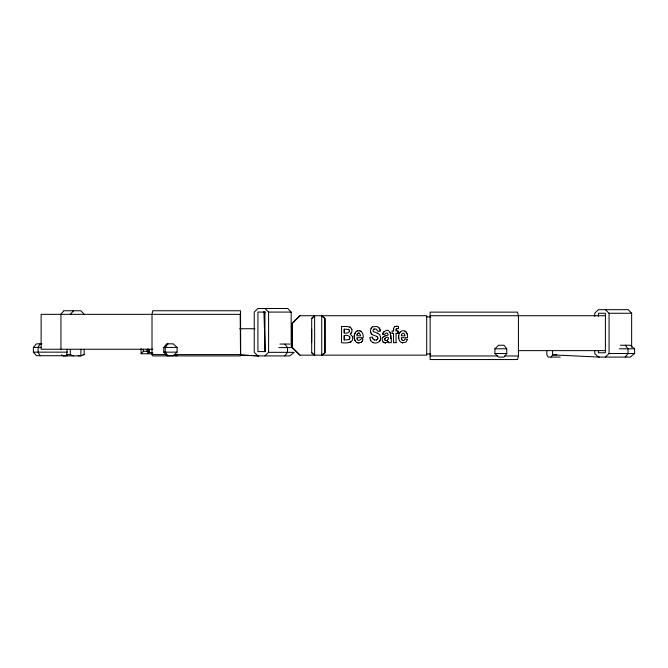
<?xml version="1.0" encoding="UTF-8"?>
<svg xmlns="http://www.w3.org/2000/svg" width="668" height="668" viewBox="0 0 668 668"><rect width="100%" height="100%" fill="white"/><g stroke="black" fill="none" stroke-linecap="round" stroke-linejoin="round"><path stroke-width="1" d="M385.386 342.968L388.375 341.415L388.734 342.701L391.264 342.701C391.657 336.472 389.72 323.938 382.447 334.017C385.185 336.305 384.893 331.854 387.557 333.248L388.208 335.027L385.703 335.787M390.688 338.835L390.705 335.202M394.821 326.602L393.803 327.729L393.502 330.944L392.083 330.944L392.116 333.39M393.611 328.673L393.527 330.944M358.908 342.968C352.896 342.876 352.587 332.43 357.772 330.769M354.24 336.889L354.324 335.486M398.763 335.486C398.312 338.275 399.13 342.216 402.345 342.876M373.07 342.642C376.969 344.337 381.795 341.006 380.493 336.639M380.56 339.01L380.643 337.991M396.049 330.109L396.324 328.89L397.109 328.581M396.141 329.349L396.049 330.944L397.978 330.944L397.978 333.39L396.049 333.39M357.029 334.651L356.862 335.812L360.72 335.812L359.493 333.232M240.672 354.574L240.513 355.902L152.73 355.902L152.012 354.574L152.012 314.336L152.73 310.754L240.513 310.754L240.672 354.574L174.264 354.574M348.763 329.474C351.234 332.363 346.533 333.841 344.22 332.923L344.22 329.165L348.796 329.474L348.345 329.282M387.682 339.995L387.999 339.519C390.521 335.161 382.956 337.724 385.144 340.313C385.628 341.724 388.517 339.419 387.265 340.404M42.059 343.853L36.489 343.853L33.4 347.41L33.4 352.153L36.489 355.71L67.618 355.71L66.742 354.574L67.226 349.306M376.952 336.43L377.963 338.008L377.236 339.586M377.963 338.008L376.41 340.062M398.738 335.486C398.863 332.447 401.894 329.541 404.942 331.052M373.412 331.604L372.853 330.485L373.47 329.357L375.14 328.906L376.81 329.424C376.585 332.263 382.038 331.996 379.85 329.007M518.435 355.96L517.55 359.543L430.134 359.543L430.134 312.131L517.55 312.131L518.435 315.722L518.435 355.96L504.841 355.96M382.48 334.017L383.875 331.453M352.554 336.647L350.166 334.075L351.944 331.67L351.886 329.349M354.583 334.234L355.626 332.171M362.423 341.022C364.477 335.536 359.426 341.306 358.115 340.446L356.988 338.952M401.885 339.878L403.372 340.638L404.399 340.221L405.008 338.96L407.547 339.478L405.935 342.108L402.311 342.876M380.317 339.937L379.315 341.548M356.996 334.651L357.447 333.775M40.022 343.853L38.109 347.41L38.109 352.153L40.022 355.71M399.456 333.132L400.065 332.171M384.868 338.634L385.135 338.208M383.023 337.098C381.219 339.094 382.505 343.051 385.419 342.968M551.1 357.088L552.57 354.867L552.57 350.708M350.917 333.499L351.518 332.672M284.869 355.902L287.532 352.345L287.532 347.611L284.869 344.053M625.332 357.088L628.004 353.531L628.004 348.796L625.332 345.239M167.952 343.853L165.23 347.41L165.23 352.153L167.952 355.71M370.89 328.339L372.585 326.736M371.633 327.404L370.281 330.727L371.341 333.758M506.77 353.531L503.948 357.088L498.545 357.088L494.921 353.531L494.921 348.796L498.545 345.239L503.948 345.239L506.77 348.796L506.77 353.531L494.921 353.531M163.81 347.41L166.658 343.853L173.346 343.853L177.07 347.41L177.07 352.153L173.346 355.71L166.608 355.71L163.81 352.153L163.81 347.41L177.07 347.41M349.247 339.536C351.786 336.396 346.984 334.476 344.22 335.628L344.22 339.962L349.272 339.536L348.821 339.795M361.497 342.108L362.457 341.022M70.324 314.336L73.597 310.754M153.047 353.756L141.107 353.756L143.378 351.301L143.378 349.23M341.573 326.468L341.54 342.701C345.957 343.319 354.224 343.344 352.529 336.647M60.621 314.336L63.326 311.472M314.428 355.142L311.689 352.712L311.689 318.544L314.428 315.722M387.699 342.091L388.375 341.415M291.999 323.588L299.874 315.722L426.702 315.722L426.702 355.142L299.874 355.142L291.999 347.268L291.999 323.588L300.024 315.722M264.929 355.902L268.594 352.32L294.129 352.345L289.812 355.902L257.906 355.902L254.257 352.32L254.257 312.081L257.931 308.491L287.791 308.491L291.173 312.081L291.173 346.133M605.4 357.088L609.066 353.506L620.58 353.506M382.989 337.098L384.476 336.163M357.422 333.775L358.065 333.232M620.372 345.239L630.283 345.239L634.6 348.796L634.6 353.531L630.283 357.088L598.378 357.088L594.729 353.506L594.729 350.408M321.517 355.142L324.974 352.687L324.974 318.519L321.726 315.722L321.726 355.142L324.974 352.687L324.882 318.519L321.517 315.722M356.253 331.512L356.971 331.044M361.522 342.108L358.883 342.968M349.823 342.5L350.909 341.983M373.47 329.357L374.18 329.015M84.185 349.422L84.185 354.574L80.912 355.902L63.31 355.902M394.788 326.602L396.5 326.193M372.552 326.736L377.295 326.51L379.883 329.007M384.442 336.163L385.737 335.787M358.04 333.232L358.816 333.056M376.443 340.062L374.222 340.029M357.739 330.769L359.635 330.769M63.31 310.754L80.912 310.754L84.185 314.336M265.522 312.081L257.931 312.081L257.931 351.593L265.522 351.593M264.929 308.491L268.594 312.081L291.173 312.081M605.4 309.676L609.066 313.267L631.644 313.267L631.644 347.318M240.672 314.336L41.124 314.336L41.124 349.247L152.914 349.247M430.134 315.722L605.592 315.722M426.576 316.891L430.785 316.891M311.689 318.544L314.636 315.722L314.636 355.142L311.689 352.712M341.54 326.468L346.901 326.468M239.72 328.731L255.059 328.731M311.689 329.299L311.689 341.958M349.347 330.351L349.422 331.011M392.083 333.39L393.527 333.39L393.527 342.701L396.074 342.701M349.606 336.53L349.857 337.115M384.843 339.803L385.177 340.313M279.909 344.053L289.812 344.053M33.4 347.41L41.232 347.41M291.999 347.268L300.024 355.142M278.798 347.611L292.2 347.611M494.921 348.796L506.77 348.796M619.269 348.796L634.6 348.796M518.209 350.625L605.884 350.625M143.378 351.301L147.06 351.301L148.538 352.529M33.4 352.153L67.226 352.153M163.81 352.153L177.07 352.153M152.429 352.587L149.164 352.587L149.164 349.498M619.269 353.531L634.6 353.531M426.576 353.965L430.785 353.965M66.742 354.574L70.324 354.574L73.597 355.902M83.057 354.574L84.185 354.574M152.012 354.574L165.756 354.574M556.803 354.867L552.57 354.867L599.254 357.088M78.098 355.71L80.912 355.71L80.912 349.247M175.083 355.71L177.087 355.71M430.134 355.96L497.393 355.96M560.243 357.088L548.303 357.088L546.833 354.867L546.833 350.708M241.399 355.067L258.783 355.902M240.213 355.042L258.566 355.902M346.867 326.468L350.784 327.412M396.466 326.193L398.621 326.585L398.262 328.756L397.076 328.581M358.783 333.056L359.526 333.232M356.988 342.609L357.873 342.876M359.609 330.769C362.632 331.42 363.4 335.069 363.208 337.716L356.821 337.716L357.021 338.952M377.604 333.207L373.387 331.604M374.531 335.595L376.977 336.43M374.564 335.595L372.026 334.459M61.464 354.908L64.011 355.902M373.103 342.642L371.433 341.599L370.348 339.853M377.579 333.207L379.583 334.576M404.908 331.052L406.336 332.205L407.355 334.367M360.469 331.052L361.229 331.537M349.932 326.869L351.919 329.349M374.247 340.029L372.769 338.467M383.081 342.016L384.108 342.726M371.308 333.758L372.051 334.459M405.668 331.537L407.321 334.367L407.647 337.716L401.259 337.716L401.919 339.878M631.644 313.267L628.254 309.676L598.394 309.676L594.729 313.267L594.729 316.356M378.839 327.462L379.424 328.172M379.558 334.576L380.526 336.639M355.009 340.622L354.299 338.3M370.431 331.829L370.782 332.864M370.373 339.853L369.796 337.415L372.452 337.106L372.802 338.467M390.312 332.363L390.588 333.466M380.117 329.992L380.234 331.103M398.679 336.889L398.763 338.3M263.91 311.53L265.196 351.485M609.066 313.267L609.066 353.506M598.394 316.381L598.394 313.267L605.4 313.267L605.4 352.779L598.394 352.779L598.394 350.7M397.953 330.944L397.953 333.39M396.074 333.39L396.049 342.701M393.502 333.39L393.502 342.701M344.254 329.165L344.254 332.923M344.254 335.628L344.254 339.962M292.15 323.588L292.15 347.268M268.594 312.081L268.594 352.32M264.929 312.081L264.929 351.593M240.513 314.336L240.513 353.848L240.196 314.336M149.398 349.498L149.398 352.587M147.995 348.571L147.995 353.756M147.06 349.347L147.06 351.301M141.107 348.571L141.107 353.756M70.324 349.422L70.324 354.574M60.938 314.336L60.938 349.247M401.468 334.651L401.301 335.812L405.159 335.812L403.931 333.232L402.478 333.232L401.435 334.651"/></g></svg>
